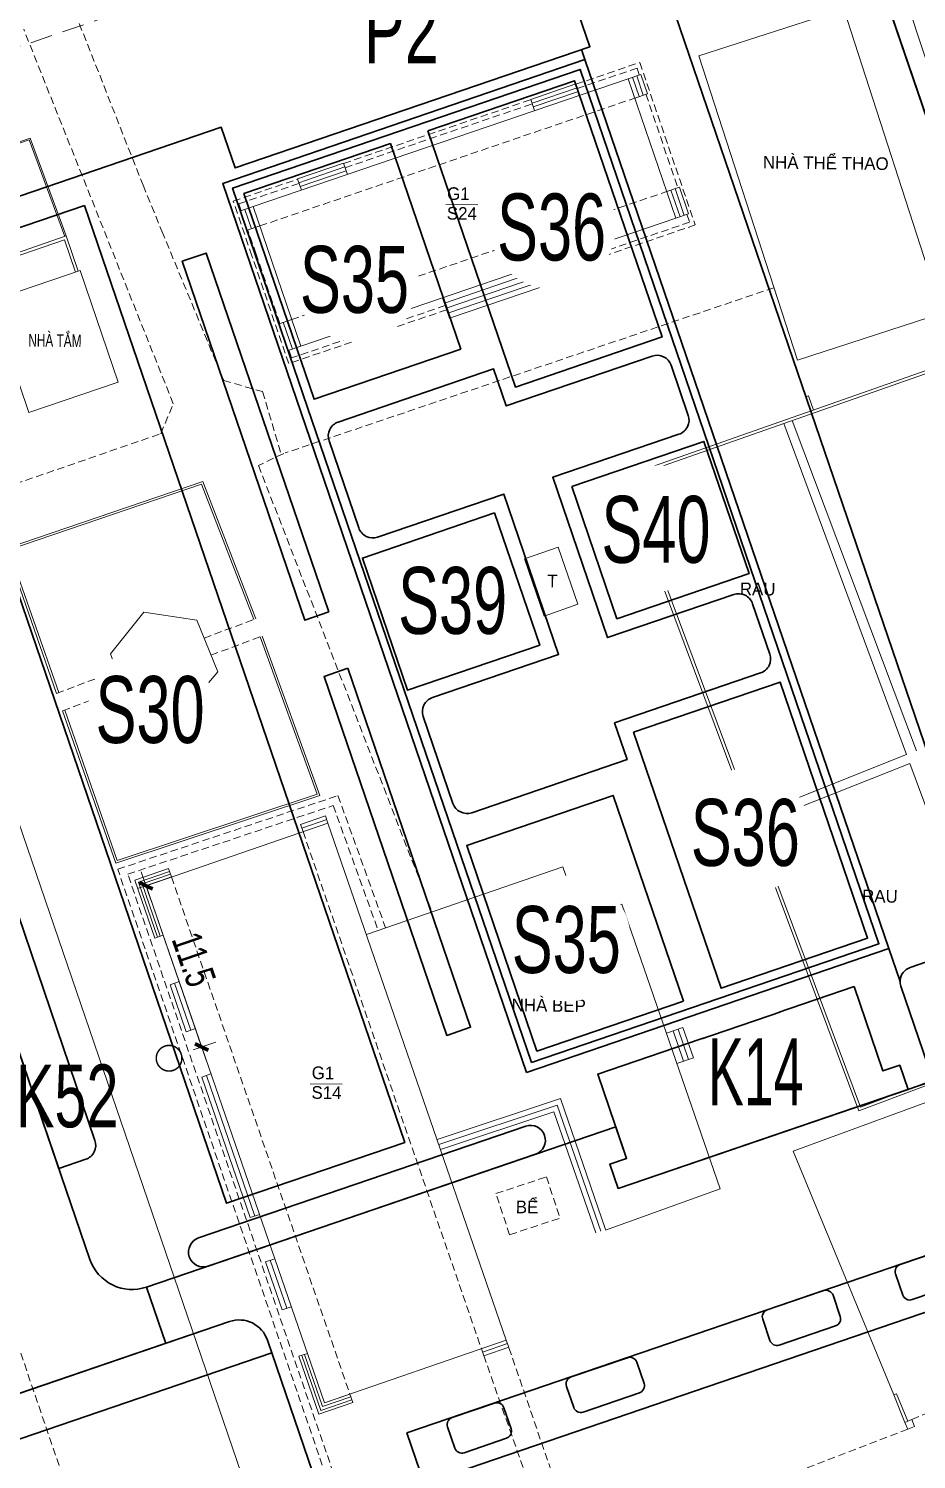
# Model space of a CAD drawing. Header units: inches. Extents: x 496359 to 501064, y 2374078 to 2377203.
# Drawn here: x 500616.1 to 500675.8, y 2376459.4 to 2376555.6 of the extents above; entities that cross this region are included whole.
import ezdxf
from ezdxf.enums import TextEntityAlignment as Align

# ---------------------------------------------------------------- set-up
doc = ezdxf.new("R2010")
doc.units = ezdxf.units.IN
doc.header["$MEASUREMENT"] = 0
doc.linetypes.add('DASHED', pattern=[0.75, 0.5, -0.25])
doc.layers.add('chu', color=6, linetype='Continuous')
doc.layers.add('MANH', color=147, linetype='Continuous')
for name, color, linetype, lineweight in [('EG Text2', 7, 'Continuous', 18), ('ISO', 252, 'Continuous', 20), ('LC Dim', 8, 'Continuous', 18), ('LC Net dam 1', 30, 'Continuous', 30), ('LC Net manh', 239, 'Continuous', 5)]:
    doc.layers.add(name, color=color, linetype=linetype, lineweight=lineweight)
doc.styles.add('dien giai', font='', dxfattribs={"width": 0.8})
doc.styles.add('EG Hai', font='')
doc.styles.add('style1', font='')
doc.styles.get('dien giai').set_extended_font_data('.VnArial NarrowH')
doc.styles.get('EG Hai').set_extended_font_data('.VnArial NarrowH')
doc.styles.get('style1').set_extended_font_data('.VnAvantH')
doc.dimstyles.new('DIM300', dxfattribs={"dimscale": 0.5, "dimtxt": 2, "dimasz": 0.007, "dimexe": 1, "dimexo": 0, "dimgap": 0.4, "dimtad": 1, "dimtoh": 1, "dimdec": 1, "dimzin": 1, "dimdsep": 46, "dimtxsty": 'dien giai', "dimblk": 'rowdim', "dimcen": 2.5, "dimclrd": 256, "dimclre": 256, "dimclrt": 2, "dimazin": 0, "dimtfac": 1, "dimtdec": 1, "dimtix": 1, "dimtmove": 2, "dimatfit": 0, "dimldrblk": 'dot leader', "dimfxl": 2, "dimtolj": 1, "dimtzin": 0, "dimlwd": -1, "dimlwe": -1, "dimarcsym": 1})

# ---------------------------------------------------------------- blocks, each defined once
blk = doc.blocks.new('Nền HT mới')
at = {"layer": 'chu', "color": 6, "lineweight": 0, "elevation": -28.377}
for points in [[(764.985, 263.024), (767.136, 262.997)], [(755.877, 203.862), (758.028, 203.834)]]:
    blk.add_lwpolyline(points, dxfattribs=at)
at = {"layer": 'MANH', "color": 1, "linetype": 'DASHED', "lineweight": 0, "ltscale": 3, "elevation": -28.377}
blk.add_lwpolyline([(562.77, 214.464), (590.046, 223.755), (618.356, 233.465), (646.505, 242.999), (675.297, 252.889), (741.83, 275.531), (811.083, 298.945), (834.619, 307.182)], dxfattribs=at)
at = {"layer": 'MANH', "color": 2, "lineweight": 0, "elevation": -28.377}
blk.add_lwpolyline([(821.462, 200.007), (795.498, 278.244, -0.435873), (796.203, 279.529), (800.78, 280.683, -0.394322), (801.975, 280.024), (827.353, 202.254, -0.393708), (826.779, 201.017), (822.787, 199.395, -0.433538)], format="xyb", close=True, dxfattribs=at)
at = {"layer": 'MANH', "color": 3, "linetype": 'DASHED', "lineweight": 0, "elevation": -28.377}
for points in [[(740.057, 275.906), (744.624, 264.322), (745.893, 261.227), (750.053, 251.174), (752.667, 250.435)], [(735.305, 243.973), (745.812, 247.598), (746.659, 249.607), (736.592, 274.825)], [(787.068, 257.427), (754.184, 246.303)], [(752.667, 250.435), (753.942, 246.14)], [(754.085, 246.28), (754.085, 246.28), (752.392, 245.456), (764.066, 215.422)], [(796.347, 181.254), (822.523, 192.771)], [(796.069, 180.604), (774.028, 172.145), (769.226, 186.132)], [(767.545, 185.572), (772.449, 171.581), (760.909, 167.508)]]:
    blk.add_lwpolyline(points, dxfattribs=at)
at = {"layer": 'MANH', "color": 2, "lineweight": 0, "elevation": -28.377}
for points in [[(782.024, 273.02), (791.776, 276.175)], [(791.776, 276.175), (798.396, 255.708)], [(782.024, 273.02), (788.645, 252.554)], [(777.266, 271.491), (778.117, 271.781)], [(777.994, 270.285), (777.549, 271.588)], [(778.278, 270.381), (777.833, 271.685)], [(778.562, 270.478), (778.117, 271.781)], [(752.035, 262.885), (777.266, 271.491)], [(770.704, 270.1), (773.734, 271.134)], [(770.791, 269.845), (773.821, 270.878)], [(770.878, 269.589), (773.908, 270.623)], [(773.734, 271.134), (773.993, 270.375)], [(780.47, 262.097), (777.266, 271.491)], [(770.704, 270.1), (770.963, 269.341)], [(777.71, 270.188), (778.562, 270.478)], [(656.497, 247.941), (658.994, 240.532), (736.959, 267.372), (739.359, 260.876)], [(755.018, 264.75), (758.113, 265.806)], [(758.113, 265.806), (758.372, 265.046)], [(755.105, 264.494), (758.2, 265.55)], [(755.193, 264.239), (758.287, 265.294)], [(755.018, 264.75), (755.277, 263.991)], [(779.855, 263.898), (780.707, 264.189)], [(780.754, 262.194), (780.139, 263.995)], [(781.038, 262.291), (780.423, 264.092)], [(781.321, 262.388), (780.707, 264.189)], [(752.035, 262.885), (751.184, 262.594)], [(755.24, 253.491), (752.035, 262.885)], [(751.628, 261.291), (751.184, 262.594)], [(751.912, 261.388), (751.468, 262.691)], [(752.196, 261.485), (751.751, 262.788)], [(755.24, 253.491), (780.47, 262.097)], [(781.321, 262.388), (780.47, 262.097)], [(752.48, 261.582), (751.628, 261.291)], [(733.576, 258.885), (739.453, 260.911), (740.261, 258.533)], [(733.641, 258.696), (739.328, 260.656), (740.072, 258.468)], [(734.379, 256.534), (740.395, 258.578)], [(740.395, 258.578), (742.945, 251.072)], [(764.894, 256.391), (771.027, 258.483)], [(765.01, 256.05), (771.143, 258.142)], [(771.375, 257.461), (770.907, 258.835)], [(765.126, 255.71), (771.259, 257.802)], [(765.242, 255.369), (771.375, 257.461)], [(734.379, 256.534), (736.929, 249.028)], [(765.242, 255.369), (764.773, 256.743)], [(754.625, 255.292), (753.773, 255.002)], [(754.956, 253.395), (754.341, 255.195)], [(788.645, 252.554), (798.396, 255.708)], [(754.388, 253.201), (753.773, 255.002)], [(754.672, 253.298), (754.057, 255.099)], [(754.388, 253.201), (755.24, 253.491)], [(792.781, 202.033), (815.452, 210.56), (799.799, 252.731), (776.867, 244.685), (776.867, 244.685), (792.781, 202.033)], [(736.929, 249.028), (742.945, 251.072)], [(789.2, 250.086), (789.388, 250.152)], [(789.2, 250.086), (789.535, 249.13)], [(789.388, 250.152), (789.724, 249.196)], [(788.295, 248.483), (796.65, 226.27)], [(795.994, 226.009), (787.722, 248.282)], [(752.212, 235.15), (748.638, 244.385), (735.412, 239.887), (738.808, 230.125)], [(752.071, 235.098), (752.071, 235.098), (748.55, 244.196), (735.603, 239.793), (738.948, 230.178)], [(770.275, 239.186), (772.552, 239.972)], [(772.552, 239.972), (773.882, 236.119)], [(770.275, 239.186), (771.605, 235.333)], [(771.605, 235.333), (773.882, 236.119)], [(739.215, 228.954), (742.785, 218.693), (756.522, 223.261), (752.634, 233.985)], [(739.356, 229.007), (742.879, 218.882), (756.329, 223.355), (752.494, 233.932)], [(734.109, 227.661), (754.235, 168.863)], [(785.595, 221.863), (795.994, 226.009)], [(796.219, 225.404), (785.814, 221.277)], [(803.344, 206.219), (796.219, 225.404)], [(756.897, 221.875), (755.222, 221.298)], [(756.978, 221.639), (755.304, 221.061)], [(756.897, 221.875), (757.06, 221.403)], [(744.824, 217.182), (757.06, 221.403)], [(755.385, 220.825), (755.222, 221.298)], [(757.06, 221.403), (769.063, 186.604)], [(746.337, 218.339), (744.061, 217.554), (745.405, 213.659)], [(746.402, 218.15), (744.316, 217.43), (745.594, 213.725)], [(746.467, 217.961), (744.57, 217.306), (745.783, 213.79)], [(746.533, 217.772), (744.824, 217.182), (745.972, 213.855)], [(746.533, 217.772), (746.337, 218.339)], [(772.869, 218.459), (759.648, 213.899)], [(774.07, 214.978), (772.869, 218.459)], [(744.824, 217.182), (756.827, 182.384)], [(776.841, 215.934), (774.07, 214.978)], [(783.449, 196.776), (776.841, 215.934)], [(745.405, 213.659), (745.972, 213.855)], [(746.437, 210.517), (747.05, 210.729)], [(746.437, 210.517), (747.528, 207.353)], [(746.744, 210.623), (747.835, 207.459)], [(822.523, 192.771), (816.654, 209.717), (788.364, 199.329), (795.135, 182.923)], [(747.528, 207.353), (748.142, 207.565)], [(780.944, 207.637), (779.835, 207.254)], [(780.984, 205.371), (780.282, 207.408)], [(781.315, 205.485), (780.613, 207.523)], [(781.646, 205.599), (780.944, 207.637)], [(781.646, 205.599), (780.537, 205.217)], [(748.58, 204.304), (749.194, 204.515)], [(748.58, 204.304), (751.841, 194.852)], [(748.887, 204.41), (752.147, 194.957)], [(764.415, 200.104), (772.71, 202.858)], [(764.525, 199.772), (772.484, 202.414)], [(775.411, 193.93), (772.484, 202.414)], [(775.741, 194.044), (772.702, 202.855)], [(764.635, 199.44), (772.266, 201.973)], [(775.08, 193.815), (772.266, 201.973)], [(783.449, 196.776), (775.728, 194.014)], [(751.841, 194.852), (752.454, 195.063)], [(752.869, 191.87), (753.482, 192.081)], [(752.869, 191.87), (753.984, 188.639)], [(753.176, 191.976), (754.29, 188.744)], [(753.984, 188.639), (754.597, 188.85)], [(769.063, 186.604), (756.827, 182.384)], [(767.388, 186.027), (767.551, 185.554)], [(769.144, 186.368), (767.47, 185.79)], [(769.226, 186.132), (767.551, 185.554)], [(769.226, 186.132), (769.063, 186.604)], [(755.112, 185.516), (755.68, 185.711)], [(758.731, 182.406), (756.456, 181.621), (755.112, 185.516)], [(758.666, 182.595), (756.58, 181.875), (755.301, 185.581)], [(758.601, 182.784), (756.703, 182.13), (755.491, 185.646)], [(758.536, 182.973), (756.827, 182.384), (755.68, 185.711)], [(758.536, 182.973), (758.731, 182.406)], [(795.135, 182.923), (795.321, 182.997)], [(795.321, 182.997), (796.064, 181.141)], [(795.135, 182.923), (795.879, 181.066)]]:
    blk.add_lwpolyline(points, dxfattribs=at)
at = {"layer": 'MANH', "color": 5, "linetype": 'DASHED', "lineweight": 0, "elevation": -28.377}
for points in [[(773.74, 271.116), (778.043, 272.583), (781.773, 261.648), (771.18, 258.035)], [(773.837, 270.832), (777.855, 272.202), (778.011, 271.745)], [(758.119, 265.787), (770.71, 270.082)], [(758.216, 265.503), (770.807, 269.798)], [(778.456, 270.442), (780.601, 264.153)], [(751.948, 259.578), (750.694, 263.254), (755.025, 264.732)], [(751.231, 262.61), (751.075, 263.067), (755.121, 264.448)], [(781.215, 262.352), (781.392, 261.835), (771.083, 258.319)], [(753.821, 255.018), (752.232, 259.675), (751.675, 261.307)], [(765.046, 255.943), (754.424, 252.319), (751.948, 259.578)], [(764.95, 256.227), (754.611, 252.7), (754.435, 253.217)], [(742.923, 218.291), (757.738, 223.25), (760.943, 214.345)], [(743.598, 217.958), (757.415, 222.582), (760.442, 214.172)], [(762.04, 162.578), (742.923, 218.291)], [(762.54, 162.755), (743.598, 217.958)]]:
    blk.add_lwpolyline(points, dxfattribs=at)
at = {"layer": 'MANH', "linetype": 'DASHED', "lineweight": 0, "elevation": -28.377}
for points in [[(752.48, 261.582), (777.71, 270.188)], [(754.625, 255.292), (779.855, 263.898)], [(755.385, 220.825), (767.388, 186.027)], [(746.533, 217.772), (758.536, 182.973)]]:
    blk.add_lwpolyline(points, dxfattribs=at)
at = {"layer": 'MANH', "lineweight": 0, "elevation": -28.377}
blk.add_lwpolyline([(739.453, 260.911), (737.019, 267.499), (659.057, 240.659), (656.592, 247.973)], dxfattribs=at)
at = {"layer": 'MANH', "color": 2, "lineweight": 0, "elevation": -28.377}
for points in [[(792.898, 202.291), (815.196, 210.677), (799.68, 252.477), (777.125, 244.564)], [(743.684, 229.348), (747.308, 228.805), (749.648, 231.57), (748.238, 235.055), (744.678, 235.6), (742.436, 232.779)], [(796.533, 180.79), (796.347, 181.254), (795.883, 181.068), (796.069, 180.604)]]:
    blk.add_lwpolyline(points, close=True, dxfattribs=at)
at = {"layer": 'MANH', "color": 2, "linetype": 'DASHED', "lineweight": 0, "elevation": -28.377}
for points in [[(748.728, 233.844), (752.212, 235.15)], [(749.193, 232.695), (752.634, 233.985)], [(738.808, 230.125), (742.85, 231.641)], [(739.23, 228.96), (743.274, 230.476)], [(768.366, 196.464), (771.762, 197.591)], [(771.762, 197.591), (772.683, 194.819)], [(769.286, 193.692), (768.366, 196.464)], [(769.286, 193.692), (772.683, 194.819)]]:
    blk.add_lwpolyline(points, dxfattribs=at)
blk.add_lwpolyline([(731.006, 168.166), (741.151, 171.769), (734.365, 191.69), (723.981, 188.153)], close=True, dxfattribs=at)
at = {"layer": 'chu', "color": 6, "lineweight": 0, "style": 'style1'}
for s, p in [('nhµ thÓ thao', (786.319, 265.451, -28.377)), ('G1', (765.074, 263.338, -28.377)), ('S24', (765.057, 262.012, -28.377)), ('T', (771.808, 237.276, -2.164)), ('RAU', (784.769, 236.739, -28.377)), ('RAU', (792.992, 216.068, -28.377)), ('NHµ BÕP', (769.419, 208.743, -28.377)), ('G1', (755.966, 204.175, -28.377)), ('S14', (755.949, 202.85, -28.377)), ('BÓ', (769.697, 195.148, -1.717))]:
    blk.add_text(s, height=0.85, rotation=359.26722, dxfattribs=at).set_placement(p)
at = {"layer": 'chu', "color": 6, "lineweight": 0, "style": 'style1', "width": 0.7}
blk.add_text('nhµ t¾m', height=0.85, rotation=359.26722, dxfattribs=at).set_placement((736.898, 253.47, -28.377))
at = {"layer": 'chu', "color": 6, "lineweight": 0, "ltscale": 0.8, "style": 'style1', "width": 0.7}
blk.add_text('t«n', height=0.85, rotation=359.26722, dxfattribs=at).set_placement((745.103, 231.779, -2.176))
blk = doc.blocks.new('rowdim')
blk.add_line((-200, 0), (200, 0))
at = {"const_width": 50}
blk.add_lwpolyline([(-71, -71), (71, 71)], dxfattribs=at)
blk = doc.blocks.new('*D460')
at = {"layer": 'Defpoints', "color": 0, "transparency": 16777216}
for p in [(500623.453, 2376497.76), (500624.02, 2376497.955), (500627.196, 2376486.908)]:
    blk.add_point(p, dxfattribs=at)
at = {"layer": 'LC Dim', "transparency": 16777216}
for p, q in [((500623.453, 2376497.76), (500624.966, 2376498.281)), ((500627.762, 2376487.108), (500624.022, 2376497.95)), ((500627.196, 2376486.908), (500628.709, 2376487.429))]:
    blk.add_line(p, q, dxfattribs=at)
for p, xscale, yscale, zscale, rotation in [((500624.02, 2376497.955), 0.005000000000000001, 0.005000000000000001, 0.005000000000000001, 109.0307682415605), ((500627.763, 2376487.103), 0.005, 0.005, 0.005, 289.0307682415605)]:
    blk.add_blockref('rowdim', p, dxfattribs=dict(at, xscale=xscale, yscale=yscale, zscale=zscale, rotation=rotation))
at = {"layer": 'LC Dim', "color": 2, "transparency": 16777216, "insert": (500627.235, 2376492.993), "char_height": 2, "attachment_point": 5, "rotation": 289.03077, "style": 'dien giai'}
blk.add_mtext('\\A1;11.5', dxfattribs=at)
blk = doc.blocks.new('dot leader')
at = {"const_width": 50}
blk.add_lwpolyline([(-25, 0, 1), (25, 0, 1)], format="xyb", close=True, dxfattribs=at)

msp = doc.modelspace()

# ---------------------------------------------------------------- linework, layer by layer
at = {"layer": 'LC Net dam 1'}
for points in [[(500653.545, 2376553.546), (500653.315, 2376554.219)], [(500673.986, 2376493.722), (500674.745, 2376491.509)], [(500624.054, 2376470.945), (500625.347, 2376467.16)]]:
    msp.add_lwpolyline(points, dxfattribs=at)
for points in [[(500611.03, 2376499.784), (500618.156, 2376478.928), (500619.963, 2376479.546, 0.414214), (500620.586, 2376480.815), (500614.107, 2376499.779, 0.414214), (500612.837, 2376500.402)], [(500675.422, 2376492.455, 0.414214), (500674.799, 2376491.186), (500680.198, 2376475.383, 0.414214), (500681.468, 2376474.76), (500683.673, 2376475.513, 0.414214), (500684.296, 2376476.783), (500678.897, 2376492.586, 0.414214), (500677.627, 2376493.209)], [(500628.203, 2376472.362, -1), (500627.556, 2376474.255), (500649.567, 2376481.776, -1), (500650.213, 2376479.883)], [(500675.569, 2376470.102), (500678.407, 2376471.072, 0.414214), (500678.719, 2376471.707), (500678.234, 2376473.126, 0.414214), (500677.599, 2376473.438), (500674.76, 2376472.468, 0.414214), (500674.449, 2376471.833), (500674.934, 2376470.414, 0.414214)], [(500670.411, 2376468.34), (500666.626, 2376467.047, -0.414214), (500665.991, 2376467.358), (500665.506, 2376468.778, -0.414214), (500665.818, 2376469.412), (500669.603, 2376470.706, -0.414214), (500670.238, 2376470.394), (500670.723, 2376468.975, -0.414214)], [(500629.644, 2376468.628, -0.414214), (500632.184, 2376467.382), (500632.478, 2376466.521), (500603.976, 2376456.782, -0.414214), (500602.706, 2376457.405), (500602.088, 2376459.213)], [(500653.425, 2376462.536), (500657.211, 2376463.83, 0.414214), (500657.522, 2376464.464), (500657.037, 2376465.884, 0.414214), (500656.402, 2376466.195), (500652.617, 2376464.902, 0.414214), (500652.306, 2376464.267), (500652.791, 2376462.848, 0.414214)], [(500648.268, 2376460.774), (500645.429, 2376459.804, -0.414214), (500644.794, 2376460.116), (500644.309, 2376461.535, -0.414214), (500644.621, 2376462.17), (500647.46, 2376463.14, -0.414214), (500648.095, 2376462.828), (500648.58, 2376461.409, -0.414214)]]:
    msp.add_lwpolyline(points, format="xyb", close=True, dxfattribs=at)
at = {"layer": 'LC Net dam 1', "const_width": 0.1}
msp.add_lwpolyline([(500624.707, 2376486.347, 1), (500626.434, 2376486.347, 1)], format="xyb", close=True, dxfattribs=at)
at = {"layer": 'LC Net dam 1'}
msp.add_lwpolyline([(500655.688, 2376419.817), (500641.573, 2376461.129), (500680.522, 2376474.436), (500694.637, 2376433.125)], close=True, dxfattribs=at)
at = {"layer": 'LC Net dam 1', "elevation": -268.377}
msp.add_lwpolyline([(500680.38, 2376433.305), (500681.64, 2376429.614), (500668.241, 2376425.036), (500666.98, 2376428.726), (500655.341, 2376424.749), (500643.931, 2376458.144), (500680.609, 2376470.676), (500692.019, 2376437.282)], close=True, dxfattribs=at)
at = {"layer": 'LC Net dam 1'}
msp.add_lwpolyline([(500484.787, 2376419.133), (500629.644, 2376468.628, -0.414214), (500632.184, 2376467.382), (500639.811, 2376445.059), (500636.276, 2376443.851), (500642.678, 2376425.115), (500625.096, 2376419.108), (500624.324, 2376421.369), (500598.036, 2376412.387)], format="xyb", dxfattribs=at)

# ---------------------------------------------------------------- block references
at = {"layer": 'LC Net manh'}
msp.add_blockref('Nền HT mới', (499879.196, 2376280.773, 2.925), dxfattribs=at)

# ---------------------------------------------------------------- texts
at = {"layer": 'EG Text2', "style": 'EG Hai', "width": 0.8}
msp.add_text('hk52', height=4.2244, rotation=0, dxfattribs=at).set_placement((500617.324, 2376483.813, -0.04), align=Align.MIDDLE_CENTER)

# ---------------------------------------------------------------- dimensions: what is measured, and where the dimension line sits
at = {"layer": 'LC Dim'}
dim = msp.add_aligned_dim(p1=(500627.196, 2376486.908, -25.452), p2=(500623.453, 2376497.76, -25.452), distance=-0.6, dimstyle='DIM300', override={"dimscale": 1, "dimasz": 0.005, "dimpost": ''}, dxfattribs=at)
dim.commit()
dim.dimension.update_dxf_attribs({"geometry": '*D460', "text_midpoint": (500627.235, 2376492.993, -25.452)})

# ---------------------------------------------------------------- next in the draw order: wipeouts: each hides what was drawn before it
at = {"ltscale": 500}
for points, z in [([(500638.343, 2376552.366), (500637.877, 2376552.916), (500637.625, 2376553.317), (500637.392, 2376553.811), (500637.222, 2376554.338), (500637.129, 2376554.832), (500637.096, 2376555.272), (500637.117, 2376555.798), (500637.178, 2376556.202), (500637.336, 2376556.777), (500637.461, 2376557.092), (500637.684, 2376557.525), (500637.95, 2376557.922), (500638.33, 2376558.36), (500638.735, 2376558.718), (500639.206, 2376559.035), (500639.662, 2376559.264), (500640.097, 2376559.423), (500640.491, 2376559.523), (500640.997, 2376559.594), (500641.43, 2376559.607), (500641.843, 2376559.577), (500642.383, 2376559.476), (500642.794, 2376559.348), (500643.177, 2376559.186), (500643.765, 2376558.84), (500644.025, 2376558.643), (500644.323, 2376558.373), (500644.577, 2376558.097), (500644.841, 2376557.747), (500645.087, 2376557.336), (500645.247, 2376556.995), (500645.375, 2376556.644), (500645.491, 2376556.192), (500645.55, 2376555.79), (500645.568, 2376555.21), (500645.511, 2376554.658), (500645.414, 2376554.225), (500645.298, 2376553.874), (500645.1, 2376553.428), (500644.881, 2376553.051), (500644.675, 2376552.763), (500644.337, 2376552.38), (500644.074, 2376552.137), (500643.666, 2376551.831), (500643.386, 2376551.662), (500643.136, 2376551.534), (500642.832, 2376551.405), (500642.484, 2376551.291), (500642.151, 2376551.211), (500641.803, 2376551.158), (500641.452, 2376551.133), (500641.164, 2376551.135), (500640.731, 2376551.174), (500640.367, 2376551.243), (500639.961, 2376551.36), (500639.567, 2376551.517), (500639.091, 2376551.773), (500638.871, 2376551.92), (500638.565, 2376552.161)], -292.377), ([(500648.392, 2376539.346), (500647.926, 2376539.897), (500647.674, 2376540.297), (500647.441, 2376540.791), (500647.271, 2376541.318), (500647.178, 2376541.812), (500647.145, 2376542.252), (500647.165, 2376542.778), (500647.226, 2376543.182), (500647.384, 2376543.757), (500647.509, 2376544.072), (500647.733, 2376544.505), (500647.998, 2376544.902), (500648.378, 2376545.34), (500648.783, 2376545.698), (500649.255, 2376546.015), (500649.71, 2376546.244), (500650.145, 2376546.403), (500650.54, 2376546.503), (500651.046, 2376546.575), (500651.479, 2376546.587), (500651.892, 2376546.557), (500652.431, 2376546.456), (500652.843, 2376546.328), (500653.226, 2376546.166), (500653.814, 2376545.821), (500654.074, 2376545.623), (500654.372, 2376545.353), (500654.626, 2376545.077), (500654.89, 2376544.728), (500655.136, 2376544.316), (500655.296, 2376543.976), (500655.424, 2376543.624), (500655.539, 2376543.172), (500655.599, 2376542.77), (500655.617, 2376542.19), (500655.56, 2376541.639), (500655.462, 2376541.205), (500655.347, 2376540.854), (500655.149, 2376540.408), (500654.929, 2376540.031), (500654.723, 2376539.743), (500654.385, 2376539.36), (500654.123, 2376539.117), (500653.714, 2376538.811), (500653.435, 2376538.642), (500653.184, 2376538.514), (500652.881, 2376538.386), (500652.532, 2376538.271), (500652.199, 2376538.191), (500651.852, 2376538.138), (500651.501, 2376538.113), (500651.212, 2376538.115), (500650.779, 2376538.155), (500650.415, 2376538.223), (500650.01, 2376538.34), (500649.616, 2376538.497), (500649.139, 2376538.753), (500648.919, 2376538.9), (500648.613, 2376539.141)], -292.377), ([(500635.132, 2376535.821), (500634.666, 2376536.372), (500634.414, 2376536.772), (500634.18, 2376537.266), (500634.011, 2376537.793), (500633.918, 2376538.287), (500633.885, 2376538.727), (500633.905, 2376539.253), (500633.966, 2376539.657), (500634.124, 2376540.232), (500634.249, 2376540.547), (500634.473, 2376540.98), (500634.738, 2376541.377), (500635.118, 2376541.815), (500635.523, 2376542.173), (500635.994, 2376542.49), (500636.45, 2376542.719), (500636.885, 2376542.878), (500637.279, 2376542.978), (500637.786, 2376543.05), (500638.219, 2376543.062), (500638.631, 2376543.032), (500639.171, 2376542.931), (500639.583, 2376542.803), (500639.966, 2376542.641), (500640.554, 2376542.296), (500640.814, 2376542.098), (500641.112, 2376541.828), (500641.365, 2376541.552), (500641.63, 2376541.203), (500641.876, 2376540.791), (500642.035, 2376540.451), (500642.164, 2376540.099), (500642.279, 2376539.647), (500642.339, 2376539.245), (500642.357, 2376538.665), (500642.3, 2376538.114), (500642.202, 2376537.68), (500642.087, 2376537.329), (500641.889, 2376536.883), (500641.669, 2376536.506), (500641.463, 2376536.218), (500641.125, 2376535.835), (500640.863, 2376535.592), (500640.454, 2376535.286), (500640.175, 2376535.117), (500639.924, 2376534.989), (500639.621, 2376534.861), (500639.272, 2376534.746), (500638.939, 2376534.666), (500638.592, 2376534.613), (500638.24, 2376534.588), (500637.952, 2376534.59), (500637.519, 2376534.63), (500637.155, 2376534.698), (500636.75, 2376534.815), (500636.355, 2376534.972), (500635.879, 2376535.228), (500635.659, 2376535.375), (500635.353, 2376535.616)], -292.377), ([(500655.414, 2376518.999), (500654.948, 2376519.549), (500654.696, 2376519.95), (500654.463, 2376520.444), (500654.293, 2376520.971), (500654.2, 2376521.464), (500654.167, 2376521.904), (500654.188, 2376522.431), (500654.248, 2376522.835), (500654.406, 2376523.41), (500654.532, 2376523.725), (500654.755, 2376524.158), (500655.02, 2376524.555), (500655.4, 2376524.992), (500655.806, 2376525.351), (500656.277, 2376525.668), (500656.732, 2376525.897), (500657.168, 2376526.056), (500657.562, 2376526.156), (500658.068, 2376526.227), (500658.501, 2376526.239), (500658.914, 2376526.21), (500659.453, 2376526.109), (500659.865, 2376525.981), (500660.248, 2376525.818), (500660.836, 2376525.473), (500661.096, 2376525.276), (500661.394, 2376525.006), (500661.648, 2376524.73), (500661.912, 2376524.38), (500662.158, 2376523.969), (500662.318, 2376523.628), (500662.446, 2376523.277), (500662.562, 2376522.825), (500662.621, 2376522.423), (500662.639, 2376521.843), (500662.582, 2376521.291), (500662.484, 2376520.857), (500662.369, 2376520.507), (500662.171, 2376520.061), (500661.952, 2376519.684), (500661.746, 2376519.396), (500661.408, 2376519.012), (500661.145, 2376518.77), (500660.737, 2376518.464), (500660.457, 2376518.295), (500660.206, 2376518.167), (500659.903, 2376518.038), (500659.555, 2376517.924), (500659.221, 2376517.844), (500658.874, 2376517.79), (500658.523, 2376517.766), (500658.235, 2376517.768), (500657.802, 2376517.807), (500657.437, 2376517.876), (500657.032, 2376517.992), (500656.638, 2376518.15), (500656.162, 2376518.406), (500655.941, 2376518.553), (500655.636, 2376518.793)], -292.377), ([(500641.736, 2376514.216), (500641.27, 2376514.766), (500641.018, 2376515.167), (500640.785, 2376515.661), (500640.615, 2376516.188), (500640.522, 2376516.682), (500640.489, 2376517.122), (500640.51, 2376517.648), (500640.571, 2376518.052), (500640.729, 2376518.627), (500640.854, 2376518.942), (500641.077, 2376519.375), (500641.343, 2376519.772), (500641.723, 2376520.21), (500642.128, 2376520.568), (500642.599, 2376520.885), (500643.055, 2376521.114), (500643.49, 2376521.273), (500643.884, 2376521.373), (500644.39, 2376521.444), (500644.823, 2376521.457), (500645.236, 2376521.427), (500645.776, 2376521.326), (500646.187, 2376521.198), (500646.57, 2376521.036), (500647.158, 2376520.69), (500647.418, 2376520.493), (500647.716, 2376520.223), (500647.97, 2376519.947), (500648.234, 2376519.597), (500648.481, 2376519.186), (500648.64, 2376518.846), (500648.768, 2376518.494), (500648.884, 2376518.042), (500648.943, 2376517.64), (500648.961, 2376517.06), (500648.904, 2376516.508), (500648.807, 2376516.075), (500648.691, 2376515.724), (500648.493, 2376515.278), (500648.274, 2376514.901), (500648.068, 2376514.613), (500647.73, 2376514.23), (500647.467, 2376513.987), (500647.059, 2376513.681), (500646.779, 2376513.512), (500646.529, 2376513.384), (500646.225, 2376513.255), (500645.877, 2376513.141), (500645.544, 2376513.061), (500645.196, 2376513.008), (500644.845, 2376512.983), (500644.557, 2376512.985), (500644.124, 2376513.025), (500643.76, 2376513.093), (500643.354, 2376513.21), (500642.96, 2376513.367), (500642.484, 2376513.623), (500642.264, 2376513.77), (500641.958, 2376514.011)], -292.377), ([(500621.38, 2376506.876), (500620.914, 2376507.426), (500620.663, 2376507.827), (500620.429, 2376508.321), (500620.26, 2376508.848), (500620.167, 2376509.341), (500620.133, 2376509.781), (500620.154, 2376510.308), (500620.215, 2376510.712), (500620.373, 2376511.287), (500620.498, 2376511.602), (500620.721, 2376512.035), (500620.987, 2376512.432), (500621.367, 2376512.869), (500621.772, 2376513.228), (500622.243, 2376513.545), (500622.699, 2376513.774), (500623.134, 2376513.933), (500623.528, 2376514.033), (500624.035, 2376514.104), (500624.467, 2376514.116), (500624.88, 2376514.087), (500625.42, 2376513.986), (500625.832, 2376513.858), (500626.214, 2376513.695), (500626.802, 2376513.35), (500627.063, 2376513.153), (500627.36, 2376512.883), (500627.614, 2376512.607), (500627.879, 2376512.257), (500628.125, 2376511.846), (500628.284, 2376511.505), (500628.412, 2376511.154), (500628.528, 2376510.702), (500628.588, 2376510.3), (500628.605, 2376509.72), (500628.548, 2376509.168), (500628.451, 2376508.734), (500628.336, 2376508.383), (500628.138, 2376507.938), (500627.918, 2376507.561), (500627.712, 2376507.273), (500627.374, 2376506.889), (500627.111, 2376506.647), (500626.703, 2376506.341), (500626.424, 2376506.172), (500626.173, 2376506.044), (500625.869, 2376505.915), (500625.521, 2376505.8), (500625.188, 2376505.721), (500624.84, 2376505.667), (500624.489, 2376505.643), (500624.201, 2376505.645), (500623.768, 2376505.684), (500623.404, 2376505.753), (500622.998, 2376505.869), (500622.604, 2376506.027), (500622.128, 2376506.283), (500621.908, 2376506.43), (500621.602, 2376506.67)], -292.377), ([(500661.427, 2376498.604), (500660.961, 2376499.155), (500660.71, 2376499.555), (500660.476, 2376500.049), (500660.307, 2376500.576), (500660.214, 2376501.07), (500660.18, 2376501.51), (500660.201, 2376502.036), (500660.262, 2376502.441), (500660.42, 2376503.015), (500660.545, 2376503.33), (500660.768, 2376503.763), (500661.034, 2376504.16), (500661.414, 2376504.598), (500661.819, 2376504.956), (500662.29, 2376505.273), (500662.746, 2376505.502), (500663.181, 2376505.662), (500663.575, 2376505.761), (500664.082, 2376505.833), (500664.514, 2376505.845), (500664.927, 2376505.815), (500665.467, 2376505.714), (500665.879, 2376505.586), (500666.261, 2376505.424), (500666.85, 2376505.079), (500667.11, 2376504.881), (500667.407, 2376504.611), (500667.661, 2376504.335), (500667.926, 2376503.986), (500668.172, 2376503.574), (500668.331, 2376503.234), (500668.459, 2376502.882), (500668.575, 2376502.43), (500668.635, 2376502.029), (500668.653, 2376501.448), (500668.595, 2376500.897), (500668.498, 2376500.463), (500668.383, 2376500.112), (500668.185, 2376499.666), (500667.965, 2376499.289), (500667.759, 2376499.001), (500667.421, 2376498.618), (500667.158, 2376498.375), (500666.75, 2376498.069), (500666.471, 2376497.9), (500666.22, 2376497.772), (500665.916, 2376497.644), (500665.568, 2376497.529), (500665.235, 2376497.449), (500664.887, 2376497.396), (500664.536, 2376497.371), (500664.248, 2376497.373), (500663.815, 2376497.413), (500663.451, 2376497.481), (500663.046, 2376497.598), (500662.651, 2376497.755), (500662.175, 2376498.012), (500661.955, 2376498.159), (500661.649, 2376498.399)], -266.129), ([(500649.381, 2376491.399), (500648.915, 2376491.949), (500648.663, 2376492.349), (500648.43, 2376492.843), (500648.26, 2376493.371), (500648.167, 2376493.864), (500648.134, 2376494.304), (500648.155, 2376494.831), (500648.216, 2376495.235), (500648.373, 2376495.81), (500648.499, 2376496.124), (500648.722, 2376496.558), (500648.987, 2376496.954), (500649.367, 2376497.392), (500649.773, 2376497.75), (500650.244, 2376498.068), (500650.699, 2376498.297), (500651.135, 2376498.456), (500651.529, 2376498.556), (500652.035, 2376498.627), (500652.468, 2376498.639), (500652.881, 2376498.609), (500653.42, 2376498.508), (500653.832, 2376498.38), (500654.215, 2376498.218), (500654.803, 2376497.873), (500655.063, 2376497.675), (500655.361, 2376497.406), (500655.615, 2376497.13), (500655.879, 2376496.78), (500656.125, 2376496.368), (500656.285, 2376496.028), (500656.413, 2376495.677), (500656.529, 2376495.225), (500656.588, 2376494.823), (500656.606, 2376494.242), (500656.549, 2376493.691), (500656.452, 2376493.257), (500656.336, 2376492.906), (500656.138, 2376492.461), (500655.919, 2376492.083), (500655.713, 2376491.795), (500655.375, 2376491.412), (500655.112, 2376491.17), (500654.704, 2376490.864), (500654.424, 2376490.695), (500654.174, 2376490.566), (500653.87, 2376490.438), (500653.522, 2376490.323), (500653.188, 2376490.244), (500652.841, 2376490.19), (500652.49, 2376490.166), (500652.202, 2376490.167), (500651.769, 2376490.207), (500651.405, 2376490.276), (500650.999, 2376490.392), (500650.605, 2376490.55), (500650.129, 2376490.806), (500649.908, 2376490.953), (500649.603, 2376491.193)], -292.377), ([(500662.124, 2376482.492), (500661.658, 2376483.042), (500661.406, 2376483.442), (500661.173, 2376483.936), (500661.003, 2376484.464), (500660.91, 2376484.957), (500660.877, 2376485.397), (500660.898, 2376485.924), (500660.958, 2376486.328), (500661.116, 2376486.903), (500661.241, 2376487.217), (500661.465, 2376487.651), (500661.73, 2376488.047), (500662.11, 2376488.485), (500662.516, 2376488.843), (500662.987, 2376489.161), (500663.442, 2376489.39), (500663.877, 2376489.549), (500664.272, 2376489.649), (500664.778, 2376489.72), (500665.211, 2376489.732), (500665.624, 2376489.702), (500666.163, 2376489.601), (500666.575, 2376489.473), (500666.958, 2376489.311), (500667.546, 2376488.966), (500667.806, 2376488.768), (500668.104, 2376488.499), (500668.358, 2376488.223), (500668.622, 2376487.873), (500668.868, 2376487.461), (500669.028, 2376487.121), (500669.156, 2376486.77), (500669.271, 2376486.318), (500669.331, 2376485.916), (500669.349, 2376485.335), (500669.292, 2376484.784), (500669.194, 2376484.35), (500669.079, 2376483.999), (500668.881, 2376483.554), (500668.662, 2376483.176), (500668.456, 2376482.888), (500668.117, 2376482.505), (500667.855, 2376482.263), (500667.446, 2376481.957), (500667.167, 2376481.788), (500666.916, 2376481.659), (500666.613, 2376481.531), (500666.265, 2376481.416), (500665.931, 2376481.337), (500665.584, 2376481.283), (500665.233, 2376481.259), (500664.945, 2376481.26), (500664.512, 2376481.3), (500664.147, 2376481.369), (500663.742, 2376481.485), (500663.348, 2376481.643), (500662.871, 2376481.899), (500662.651, 2376482.046), (500662.346, 2376482.286)], -24)]:
    msp.add_wipeout(points, dxfattribs=at).translate(0, 0, z).dxf.layer = 'ISO'

# ---------------------------------------------------------------- next in the draw order: linework, layer by layer
at = {"layer": 'LC Net dam 1'}
msp.add_lwpolyline([(500597.861, 2376538.327), (500629.079, 2376548.993), (500630.014, 2376546.257), (500653.879, 2376554.411), (500651.868, 2376560.297), (500670.703, 2376566.733), (500701.254, 2376477.318), (500681.807, 2376470.674), (500676.971, 2376484.827), (500655.775, 2376477.584), (500655.219, 2376479.212), (500656.355, 2376479.6), (500655.626, 2376481.732), (500624.054, 2376470.945, -0.414214), (500620.245, 2376472.814), (500597.861, 2376538.327)], format="xyb", dxfattribs=at)
for points in [[(500687.949, 2376473.702), (500659.331, 2376557.458), (500672.352, 2376561.907), (500701.005, 2376478.047)], [(500649.624, 2376485.398), (500629.184, 2376545.222), (500653.545, 2376553.546), (500673.986, 2376493.722)], [(500649.948, 2376486.058), (500629.844, 2376544.899), (500653.221, 2376552.886), (500673.325, 2376494.046)], [(500642.987, 2376548.755), (500648.878, 2376531.514), (500658.738, 2376534.883), (500652.847, 2376552.124)], [(500645.191, 2376534.066), (500640.464, 2376547.901), (500630.603, 2376544.532), (500635.33, 2376530.697)], [(500619.884, 2376543.738), (500607.885, 2376539.638), (500629.428, 2376476.587), (500641.427, 2376480.687)], [(500636.314, 2376516.376), (500628.061, 2376540.529), (500626.452, 2376539.98), (500634.705, 2376515.826)], [(500652.657, 2376524.816), (500661.552, 2376527.855), (500664.591, 2376518.96), (500655.696, 2376515.921)], [(500647.468, 2376523.04), (500638.573, 2376520.001), (500641.612, 2376511.106), (500650.507, 2376514.145)], [(500637.607, 2376512.59), (500645.86, 2376488.436), (500644.251, 2376487.887), (500635.998, 2376512.041)], [(500656.812, 2376508.292), (500662.703, 2376491.051), (500672.564, 2376494.42), (500666.673, 2376511.661)], [(500660.18, 2376490.196), (500655.453, 2376504.031), (500645.593, 2376500.662), (500650.32, 2376486.827)], [(500671.656, 2376491.169), (500673.596, 2376485.491), (500674.732, 2376485.879), (500675.288, 2376484.251), (500655.775, 2376477.584), (500655.219, 2376479.212), (500656.355, 2376479.6), (500654.415, 2376485.278)]]:
    msp.add_lwpolyline(points, close=True, dxfattribs=at)
msp.add_lwpolyline([(500660.498, 2376529.609), (500659.347, 2376532.977, 0.414215), (500658.077, 2376533.6), (500648.255, 2376530.244), (500647.406, 2376532.73), (500636.955, 2376529.159, 0.414214), (500636.332, 2376527.89), (500638.333, 2376522.032, 0.414214), (500639.603, 2376521.409), (500648.091, 2376524.31), (500651.777, 2376513.522), (500643.289, 2376510.622, 0.414214), (500642.666, 2376509.352), (500644.667, 2376503.494, 0.414214), (500645.937, 2376502.872), (500656.387, 2376506.442), (500655.543, 2376508.915), (500665.365, 2376512.271, 0.414214), (500665.988, 2376513.541), (500664.831, 2376516.928, 0.414214), (500663.561, 2376517.551), (500655.073, 2376514.651), (500651.387, 2376525.439), (500659.875, 2376528.339, 0.414214)], format="xyb", close=True, dxfattribs=at)

# ---------------------------------------------------------------- next in the draw order: texts
at = {"layer": 'EG Text2', "style": 'EG Hai'}
for s, width, p in [('P2', 0.8, (500641.201, 2376555.555, -292.377)), ('s36', 0.8, (500651.306, 2376542.284, -292.377)), ('s35', 0.8, (500638.046, 2376538.759, -292.377)), ('s40', 0.8, (500658.328, 2376521.937, -292.377)), ('s39', 0.8, (500644.65, 2376517.154, -292.377)), ('s30', 0.8, (500624.294, 2376509.814, -292.377)), ('s36', 0.8, (500664.341, 2376501.542, -266.129)), ('s35', 0.8, (500652.295, 2376494.336, -292.377)), ('k14', 0.7, (500665.038, 2376485.429, -24))]:
    msp.add_text(s, height=4.5, rotation=0, dxfattribs=dict(at, width=width)).set_placement(p, align=Align.MIDDLE_CENTER)

doc.saveas('drawing.dxf')
